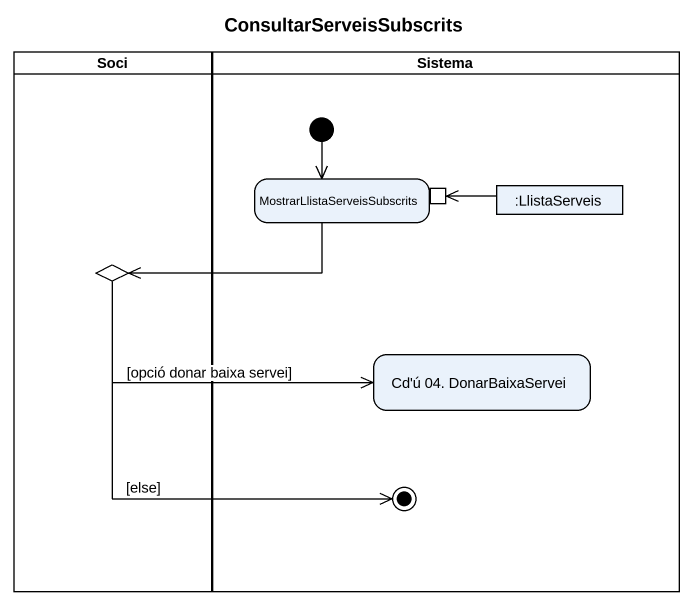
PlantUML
@startuml
title ConsultarServeisSubscrits
hide empty description
state Soci <<partition>> {
  state choice1 <<choice>>
}
state Sistema <<partition>> {
  state "MostrarLlistaServeisSubscrits" as MostrarLlistaServeisSubscrit {
    state pin1 <<inputPin>>
  }
  state ":LlistaServeis" as LlistaServeis <<object>>
  state "Cd'ú 04. DonarBaixaServei" as Cd_ú_04_DonarBaixaServei
  state final1 <<end>>
  [*] --> MostrarLlistaServeisSubscrit
}
MostrarLlistaServeisSubscrit -left-> choice1
LlistaServeis -left-> pin1
choice1 -right-> Cd_ú_04_DonarBaixaServei : [opció donar baixa servei]
choice1 --> final1 : [else]
@enduml
